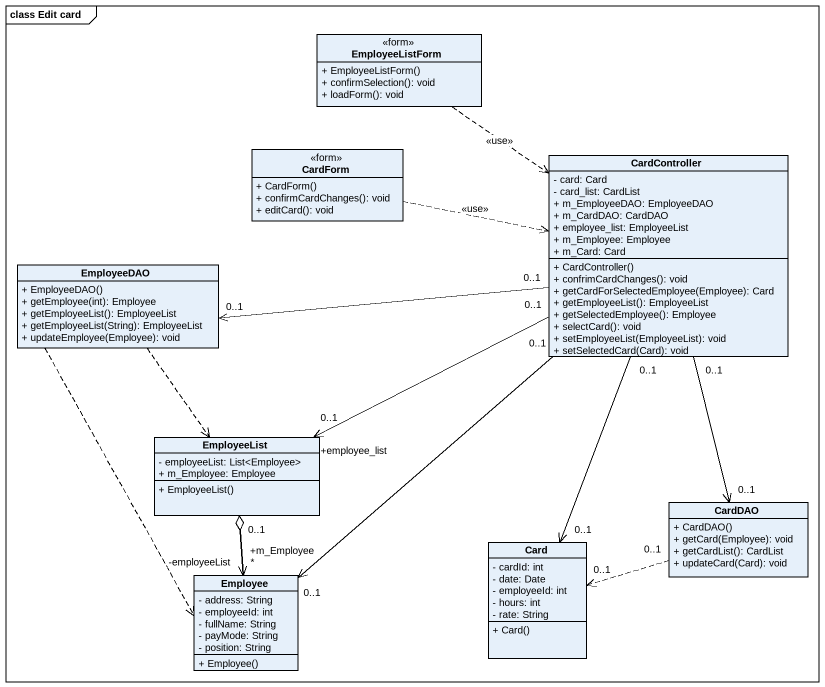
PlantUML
@startuml
mainframe class Edit card
hide circle
hide empty members
skinparam classAttributeIconSize 0
class EmployeeListForm <<form>> {
  + EmployeeListForm()
  + confirmSelection(): void
  + loadForm(): void
}
class CardForm <<form>> {
  + CardForm()
  + confirmCardChanges(): void
  + editCard(): void
}
class CardController {
  - card: Card
  - card_list: CardList
  + m_EmployeeDAO: EmployeeDAO
  + m_CardDAO: CardDAO
  + employee_list: EmployeeList
  + m_Employee: Employee
  + m_Card: Card
  + CardController()
  + confrimCardChanges(): void
  + getCardForSelectedEmployee(Employee): Card
  + getEmployeeList(): EmployeeList
  + getSelectedEmployee(): Employee
  + selectCard(): void
  + setEmployeeList(EmployeeList): void
  + setSelectedCard(Card): void
}
class EmployeeDAO {
  + EmployeeDAO()
  + getEmployee(int): Employee
  + getEmployeeList(): EmployeeList
  + getEmployeeList(String): EmployeeList
  + updateEmployee(Employee): void
}
class EmployeeList {
  - employeeList: List<Employee>
  + m_Employee: Employee
  + EmployeeList()
}
class CardDAO {
  + CardDAO()
  + getCard(Employee): void
  + getCardList(): CardList
  + updateCard(Card): void
}
class Employee {
  - address: String
  - employeeId: int
  - fullName: String
  - payMode: String
  - position: String
  + Employee()
}
class "Card" as Card_ {
  - cardId: int
  - date: Date
  - employeeId: int
  - hours: int
  - rate: String
  + Card()
}
EmployeeListForm ..> CardController : <<use>>
CardForm .right.> CardController : <<use>>
CardController "0..1" -left-> "0..1" EmployeeDAO
CardController "0..1" -left-> "+employee_list\n0..1" EmployeeList
CardController "0..1" --> "0..1" CardDAO
CardController "0..1" --> "0..1" Employee
CardController "0..1" --> "0..1" Card_
EmployeeDAO ..> EmployeeList
EmployeeDAO ..> Employee
EmployeeList --> "+m_Employee" Employee
CardDAO "0..1" .left.> "0..1" Card_
Employee "-employeeList\n*" -up-o "0..1" EmployeeList
@enduml
